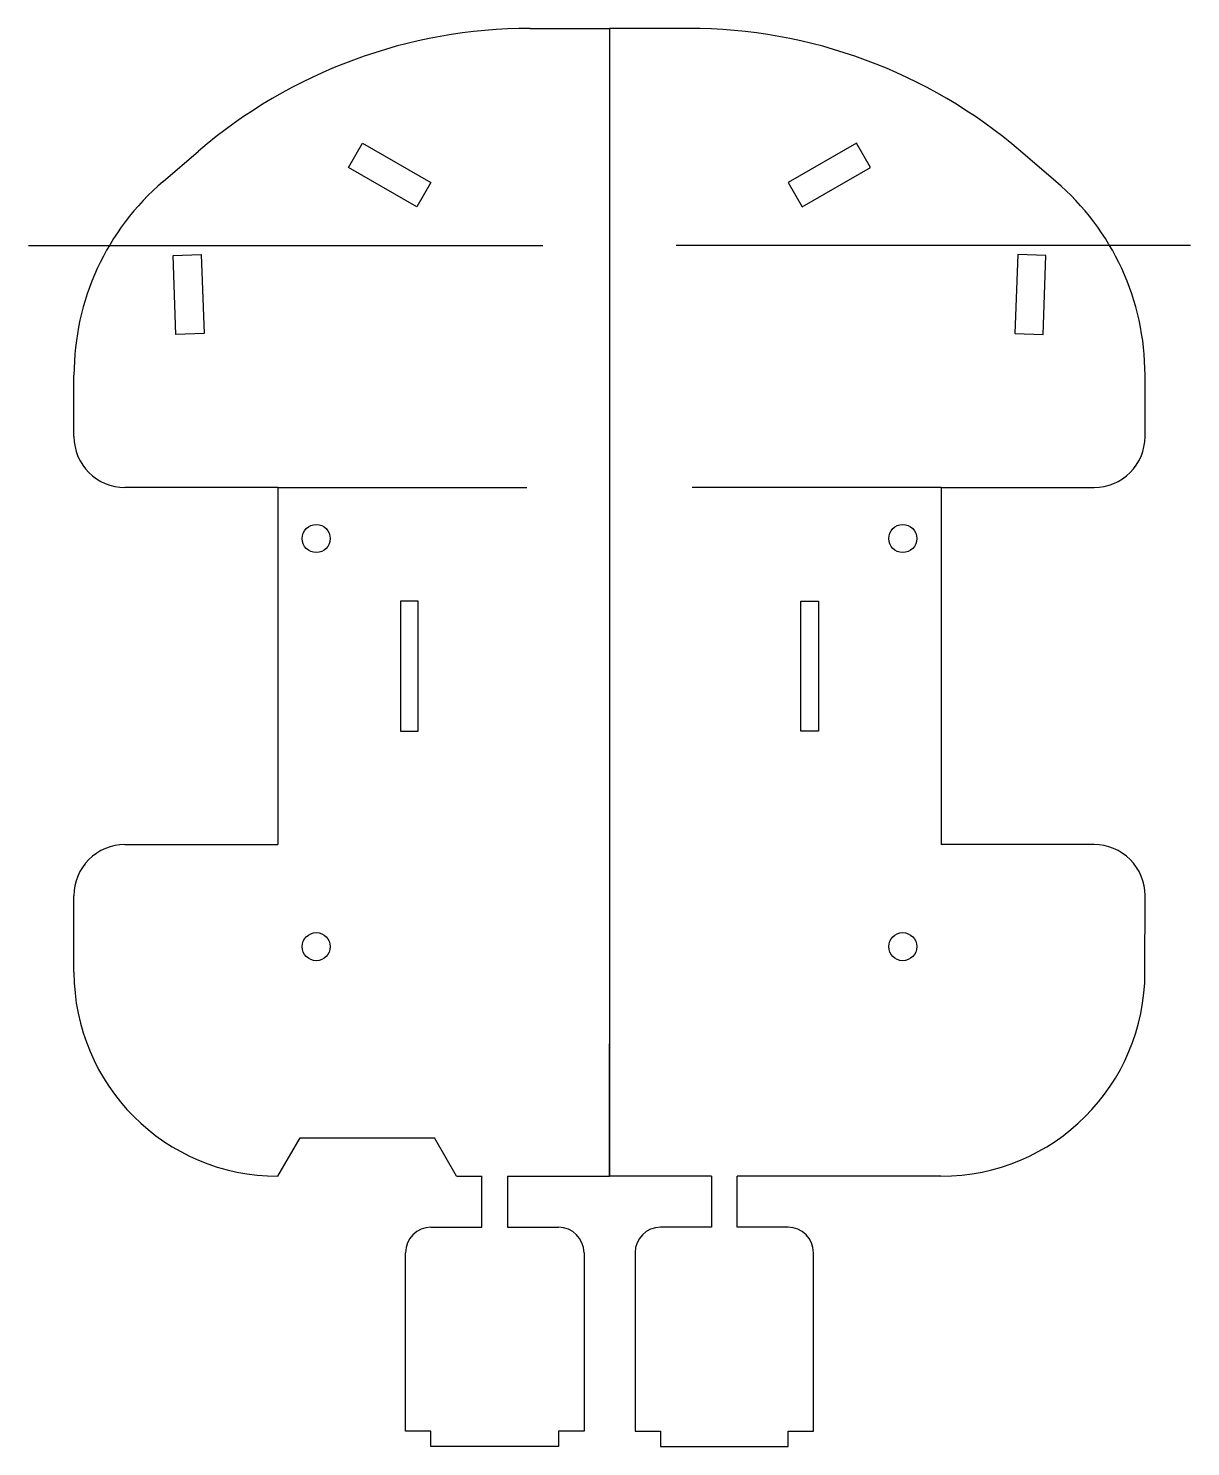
# Model space of a CAD drawing. Header units: millimetres. Extents: x -9.8 to 35.8, y -33.8 to 21.8.
import ezdxf

# ---------------------------------------------------------------- set-up
doc = ezdxf.new("R2010")
doc.units = ezdxf.units.MM
doc.layers.get('0').update_dxf_attribs({"linetype": 'CONTINUOUS'})

msp = doc.modelspace()

# ---------------------------------------------------------------- linework, layer by layer
for p, q in [((9.895, 21.806), (13, 21.806)), ((13, 21.806), (13, 8.806)), ((16.105, 21.806), (13, 21.806)), ((13, 21.806), (13, -23.194)), ((-4.506, 15.804), (-3.116, 16.994)), ((30.506, 15.804), (29.116, 16.994)), ((-9.789, 13.299), (10.391, 13.299)), ((35.789, 13.299), (15.609, 13.299)), ((-8, 5.806), (-8, 8.21)), ((34, 5.806), (34, 8.21)), ((0, 3.806), (-6, 3.806)), ((0, 3.806), (9.763, 3.806)), ((0, 3.806), (0, -10.194)), ((26, 3.806), (16.237, 3.806)), ((26, 3.806), (32, 3.806)), ((26, 3.806), (26, -10.194)), ((-6, -10.194), (0, -10.194)), ((32, -10.194), (26, -10.194)), ((-8, -15.194), (-8, -12.196)), ((33.999, -15.196), (34, -12.196)), ((13, -23.194), (13, -18)), ((0, -23.194), (0.866, -21.694)), ((0.866, -21.694), (6.134, -21.694)), ((7, -23.194), (6.134, -21.694)), ((7, -23.194), (8, -23.194)), ((7, -23.194), (8, -23.194)), ((8, -25.194), (8, -23.194)), ((9, -23.194), (9, -25.194)), ((9, -23.194), (13, -23.194)), ((17, -23.194), (13, -23.194)), ((17, -23.194), (17, -25.194)), ((18, -25.194), (18, -23.194)), ((25.999, -23.194), (18, -23.194)), ((6, -25.194), (8, -25.194)), ((9, -25.194), (11, -25.194)), ((17, -25.194), (15, -25.194)), ((20, -25.194), (18, -25.194)), ((5, -33.194), (5, -26.194)), ((12, -26.194), (12, -33.194)), ((14, -26.194), (14, -33.194)), ((21, -33.194), (21, -26.194)), ((6, -33.194), (5, -33.194)), ((6, -33.794), (6, -33.194)), ((11, -33.194), (11, -33.794)), ((12, -33.194), (11, -33.194)), ((14, -33.194), (15, -33.194)), ((15, -33.194), (15, -33.794)), ((20, -33.794), (20, -33.194)), ((20, -33.194), (21, -33.194)), ((11, -33.794), (6, -33.794)), ((15, -33.794), (20, -33.794))]:
    msp.add_line(p, q)
for points in [[(5.45, 14.806), (2.765, 16.356), (3.315, 17.308), (6, 15.758)], [(20, 15.758), (20.55, 14.806), (23.235, 16.356), (22.685, 17.308)], [(-4.108, 12.904), (-3.009, 12.942), (-2.901, 9.844), (-4, 9.806)], [(30.108, 12.904), (29.009, 12.942), (28.901, 9.844), (30, 9.806)], [(4.8, -5.744), (5.5, -5.744), (5.5, -0.644), (4.8, -0.644)], [(21.2, -0.644), (21.2, -5.744), (20.5, -5.744), (20.5, -0.644)]]:
    msp.add_lwpolyline(points, close=True)
for centre in [(1.5, 1.806), (24.5, 1.806), (1.5, -14.194), (24.5, -14.194)]:
    msp.add_circle(centre, 0.55)
for centre, radius, start, end in [((9.895, 1.806), 20, 90, 130.5852), ((16.105, 1.806), 20, 49.4148, 90), ((2, 8.21), 10, 130.5852, 179.9985), ((24, 8.21), 10, 0.0015, 49.4148), ((-6, 5.806), 2, 180, 270), ((32, 5.806), 2, -90, 0), ((-6, -12.194), 2, 90, 180.0531), ((32, -12.194), 2, -0.0531, 90), ((0, -15.194), 8, 180, 270), ((25.999, -15.194), 8, 270, 359.9865), ((6, -26.194), 1, 90, 180), ((11, -26.194), 1, 0, 90), ((15, -26.194), 1, 90, 180), ((20, -26.194), 1, 0, 90)]:
    msp.add_arc(centre, radius, start, end)

doc.saveas('drawing.dxf')
